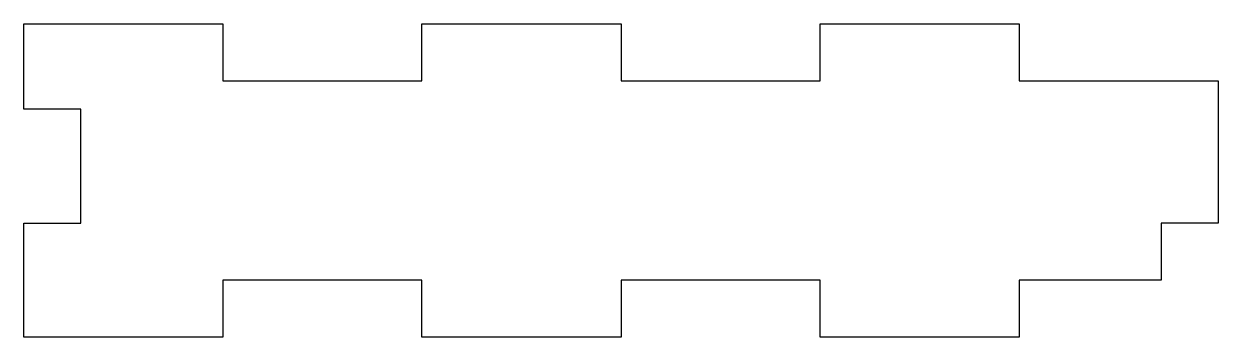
# Model space of a CAD drawing. Header units: inches. Extents: x -2.1 to 2.1, y -0.2 to 0.9.
import ezdxf

# ---------------------------------------------------------------- set-up
doc = ezdxf.new("R2010")
doc.units = ezdxf.units.IN
doc.layers.get('0').update_dxf_attribs({"linetype": 'CONTINUOUS'})

msp = doc.modelspace()

# ---------------------------------------------------------------- linework, layer by layer
msp.add_lwpolyline([(2.1, 0.7), (2.1, 0.2), (1.9, 0.2), (1.9, 0), (1.4, 0), (1.4, -0.2), (0.7, -0.2), (0.7, 0), (0, 0), (0, -0.2), (-0.7, -0.2), (-0.7, 0), (-1.4, 0), (-1.4, -0.2), (-2.1, -0.2), (-2.1, 0.2), (-1.9, 0.2), (-1.9, 0.6), (-2.1, 0.6), (-2.1, 0.9), (-1.4, 0.9), (-1.4, 0.7), (-0.7, 0.7), (-0.7, 0.9), (0, 0.9), (0, 0.7), (0.7, 0.7), (0.7, 0.9), (1.4, 0.9), (1.4, 0.7)], close=True)

doc.saveas('drawing.dxf')
